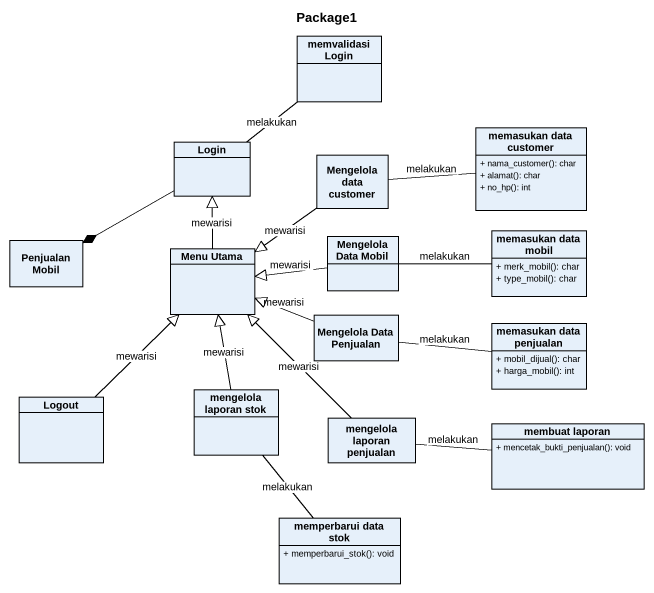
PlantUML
@startuml
title Package1
hide circle
hide empty members
skinparam classAttributeIconSize 0
class "memvalidasi Login" as memvalidasi_Login
class Login
class "Mengelola data customer" as Mengelola_data_customer
class "memasukan data customer" as memasukan_data_customer {
  + nama_customer(): char
  + alamat(): char
  + no_hp(): int
}
class "Penjualan Mobil" as Penjualan_Mobil
class "Mengelola Data Mobil" as Mengelola_Data_Mobil
class "memasukan data mobil" as memasukan_data_mobil {
  + merk_mobil(): char
  + type_mobil(): char
}
class "Menu Utama" as Menu_Utama
class "Mengelola Data Penjualan" as Mengelola_Data_Penjualan
class "memasukan data penjualan" as memasukan_data_penjualan {
  + mobil_dijual(): char
  + harga_mobil(): int
}
class Logout
class "mengelola laporan stok" as mengelola_laporan_stok
class "mengelola laporan penjualan" as mengelola_laporan_penjualan
class "membuat laporan" as membuat_laporan {
  + mencetak_bukti_penjualan(): void
}
class "memperbarui data stok" as memperbarui_data_stok {
  + memperbarui_stok(): void
}
memvalidasi_Login -- Login : melakukan
Login -left-* Penjualan_Mobil
Mengelola_data_customer --|> Menu_Utama : mewarisi
memasukan_data_customer -left- Mengelola_data_customer : melakukan
Mengelola_Data_Mobil -left-|> Menu_Utama : mewarisi
memasukan_data_mobil -left- Mengelola_Data_Mobil : melakukan
Menu_Utama -up-|> Login : mewarisi
Mengelola_Data_Penjualan -left-|> Menu_Utama : mewarisi
memasukan_data_penjualan -left- Mengelola_Data_Penjualan : melakukan
Logout -up-|> Menu_Utama : mewarisi
mengelola_laporan_stok -up-|> Menu_Utama : mewarisi
mengelola_laporan_penjualan -up-|> Menu_Utama : mewarisi
membuat_laporan -left- mengelola_laporan_penjualan : melakukan
memperbarui_data_stok -up- mengelola_laporan_stok : melakukan
@enduml
